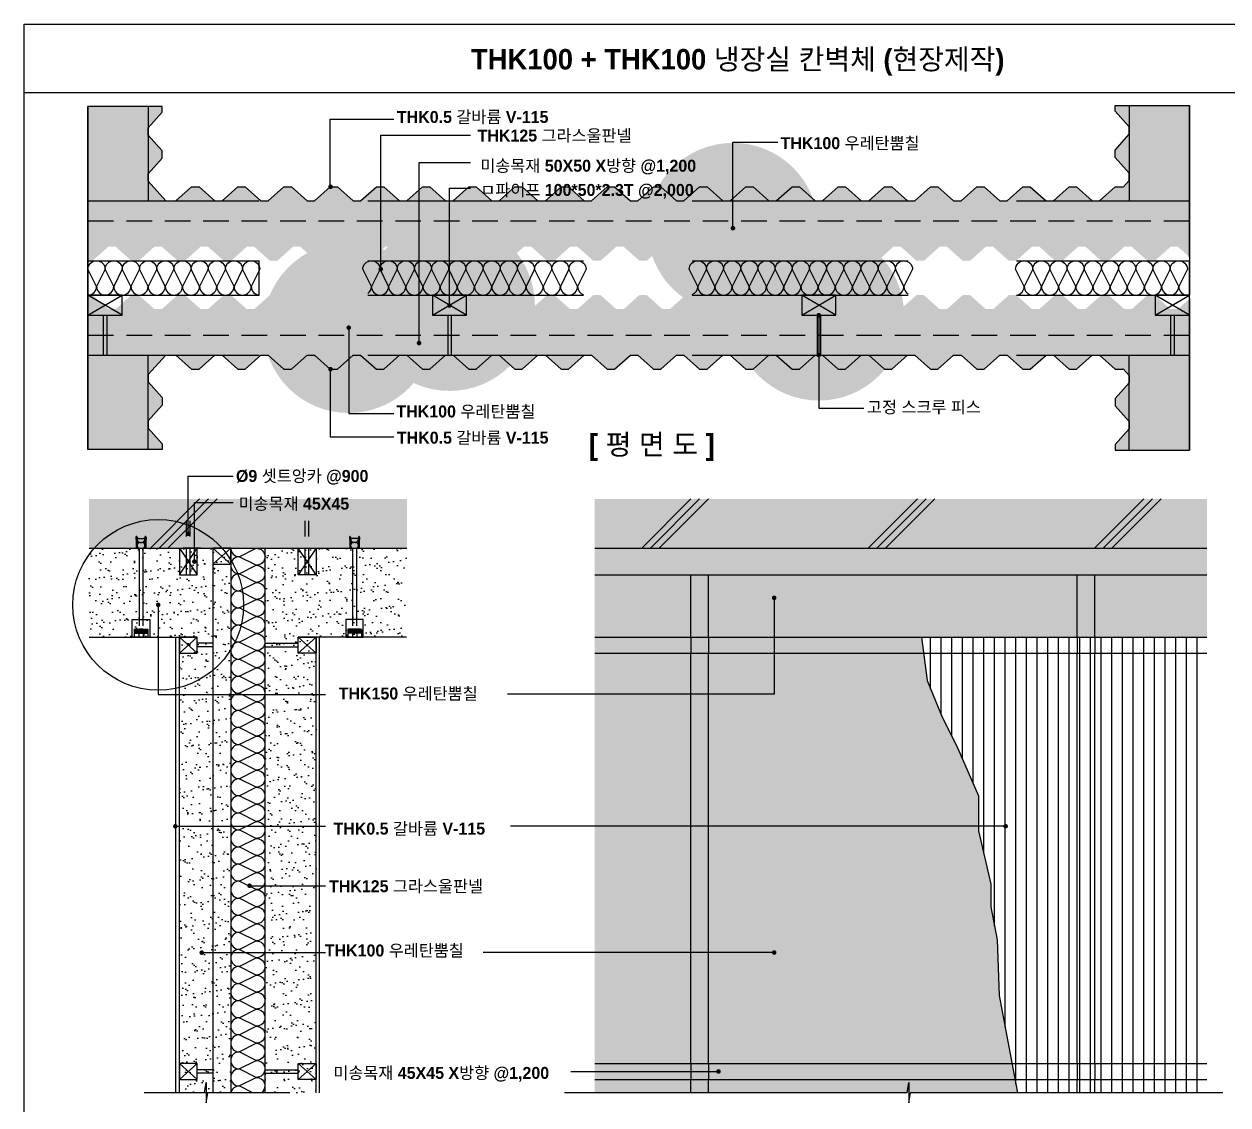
# Model space of a CAD drawing. Extents: x 0 to 33270, y 0 to 5940.
# Drawn here: x 17000 to 20525, y 2384 to 5550 of the extents above; entities that cross this region are included whole.
import ezdxf

# ---------------------------------------------------------------- set-up
doc = ezdxf.new("R2010")
doc.units = 0
doc.header["$LTSCALE"] = 300
doc.header["$MEASUREMENT"] = 0
doc.linetypes.add('HIDDEN', pattern=[0.375, 0.25, -0.125])
doc.linetypes.add('JIS_02_0.7', pattern=[1.35, 0.75, -0.6])
doc.layers.get('0').update_dxf_attribs({"linetype": 'CONTINUOUS'})
doc.layers.get('Defpoints').update_dxf_attribs({"color": 143, "linetype": 'CONTINUOUS'})
for name, color, linetype in [('A-ANNO-GRA1', 7, 'CONTINUOUS'), ('A-ANNO-LEAD', 4, 'CONTINUOUS'), ('A-ANNO-TEXT1', 7, 'CONTINUOUS'), ('A-LEAD', 6, 'CONTINUOUS'), ('A-SYM1', 7, 'CONTINUOUS'), ('A-TITLE', 3, 'CONTINUOUS'), ('col-so', 253, 'CONTINUOUS'), ('conc', 2, 'CONTINUOUS'), ('HATCH', 5, 'CONTINUOUS'), ('HIDDEN', 6, 'HIDDEN'), ('W', 4, 'CONTINUOUS'), ('WALL1', 2, 'CONTINUOUS'), ('WALL3', 3, 'CONTINUOUS'), ('WALL4', 5, 'CONTINUOUS'), ('갈바륨', 6, 'CONTINUOUS'), ('단열', 251, 'CONTINUOUS'), ('볼트', 253, 'JIS_02_0.7'), ('점선', 5, 'JIS_02_0.7')]:
    doc.layers.add(name, color=color, linetype=linetype)
doc.styles.add('2020음성 1차', font='나눔고딕Bold.ttf')
doc.styles.get("Standard").update_dxf_attribs({"font": '나눔고딕.ttf'})
doc.dimstyles.get("Standard").update_dxf_attribs({"dimtxt": 0.18, "dimasz": 0.18, "dimexe": 0.18, "dimexo": 0.0625, "dimgap": 0.09, "dimtad": 0, "dimtih": 1, "dimtoh": 1, "dimdec": 4, "dimzin": 0, "dimdsep": 46, "dimtxsty": 'Standard', "dimcen": 0.09, "dimadec": 0, "dimazin": 0, "dimtfac": 1, "dimtdec": 4, "dimtofl": 0, "dimtmove": 0, "dimatfit": 3, "dimfxl": 1, "dimtolj": 1, "dimtzin": 0, "dimarcsym": 0})
pattern_1 = [(37.5, (-4756810.613, 744689.354), (-1.60605334, 49.12552443), [0, -38.7533091, 0, -43.34251677, 0, -41.4303469]), (7.5, (-4756810.613, 744689.354), (45.1215156, 71.9523019), [0, -20.90639044, 0, -34.9289694, 0, -13.385189]), (327.5, (-4756841.973, 744689.354), (79.39690934, 0.14428095), [0, -12.74779905, 0, -45.8920766, 0, -59.91465554]), (317.5, (-4756841.97, 744689.354), (76.6429958, 22.3768635), [0, -6.37389953, 0, -30.08480576, 0, -34.41905744])]
pattern_2 = [(37.5, (18344.793, 380), (-1.60605, 49.12552), [0, -38.7533, 0, -43.3425, 0, -41.43035]), (7.5, (18344.793, 380), (45.1215, 71.9523), [0, -20.9064, 0, -34.92897, 0, -13.3852]), (327.5, (18313.434, 380), (79.3969, 0.1443), [0, -12.7478, 0, -45.89208, 0, -59.91466]), (317.5, (18313.434, 380), (76.643, 22.3769), [0, -6.3739, 0, -30.0848, 0, -34.41906])]

msp = doc.modelspace()

# ---------------------------------------------------------------- hatches: boundary and pattern name
at = {"layer": 'col-so', "transparency": 33554687}
h = msp.add_hatch(color=256, dxfattribs=at)
h.dxf.hatch_style = 1
h.paths.add_polyline_path([(17190.3, 4014.9), (18121.1, 4014.9), (18121.1, 4159.2), (17190.3, 4159.2)])
h = msp.add_hatch(color=256, dxfattribs=at)
h.dxf.hatch_style = 1
h.paths.add_polyline_path([(18670.9, 4014.9), (20463.7, 4014.9), (20463.7, 4159.2), (18670.9, 4159.2)])
at = {"layer": 'HATCH'}
h = msp.add_hatch(dxfattribs=at)
h.set_pattern_fill('AR-SAND', color=256, scale=25.495598, style=0)
h.set_pattern_definition(pattern_1)
h.paths.add_polyline_path([(17363.5, 5111.1), (17363.5, 5089.5), (17414.6, 5032.5), (17444.5, 5032.5), (17490.5, 5073.6), (17512.2, 5073.6), (17558.1, 5032.5), (17579.8, 5032.5), (17625.8, 5073.6), (17647.4, 5073.6), (17693.4, 5032.5), (17715, 5032.5), (17761, 5073.6), (17782.6, 5073.6), (17828.6, 5032.5), (17850.3, 5032.5), (17896.2, 5073.6), (17917.9, 5073.6), (17963.9, 5032.5), (17985.5, 5032.5), (18031.5, 5073.6), (18053.1, 5073.6), (18099.1, 5032.5), (18120.7, 5032.5), (18166.7, 5073.6), (18188.3, 5073.6), (18234.3, 5032.5), (18240.7, 5032.5), (18240.7, 4874.7), (18214.8, 4897.9), (18193.2, 4897.9), (18147.2, 4856.7), (18125.5, 4856.7), (18079.6, 4897.9), (18057.9, 4897.9), (18011.9, 4856.7), (17990.3, 4856.7), (17944.3, 4897.9), (17922.7, 4897.9), (17876.7, 4856.7), (17855.1, 4856.7), (17809.1, 4897.9), (17787.5, 4897.9), (17741.5, 4856.7), (17719.8, 4856.7), (17673.9, 4897.9), (17652.2, 4897.9), (17606.2, 4856.7), (17584.6, 4856.7), (17538.6, 4897.9), (17517, 4897.9), (17471, 4856.7), (17449.4, 4856.7), (17403.4, 4897.9), (17381.7, 4897.9), (17335.8, 4856.7), (17314.1, 4856.7), (17268.1, 4897.9), (17246.5, 4897.9), (17200.5, 4856.7), (17187.1, 4856.7), (17187.1, 5309), (17404.7, 5309), (17404.7, 5292.3), (17363.5, 5246.4), (17363.5, 5224.7), (17404.7, 5178.7), (17404.7, 5157.1)])
h.paths.add_polyline_path([(18240.7, 5032.5), (18250.9, 5032.5), (18250.9, 4865.6), (18240.7, 4874.7)])
h.paths.add_polyline_path([(18328.4, 4897.9), (18282.4, 4856.7), (18260.8, 4856.7), (18250.9, 4865.6), (18250.9, 5032.5), (18256, 5032.5), (18301.9, 5073.6), (18323.6, 5073.6), (18369.6, 5032.5), (18391.2, 5032.5), (18437.2, 5073.6), (18458.8, 5073.6), (18504.8, 5032.5), (18526.4, 5032.5), (18572.4, 5073.6), (18594.1, 5073.6), (18640, 5032.5), (18661.7, 5032.5), (18707.7, 5073.6), (18729.3, 5073.6), (18775.3, 5032.5), (18796.9, 5032.5), (18842.9, 5073.6), (18864.5, 5073.6), (18910.5, 5032.5), (18932.1, 5032.5), (18978.1, 5073.6), (18999.8, 5073.6), (19045.7, 5032.5), (19067.4, 5032.5), (19113.4, 5073.6), (19135, 5073.6), (19181, 5032.5), (19202.6, 5032.5), (19248.6, 5073.6), (19270.2, 5073.6), (19316.2, 5032.5), (19337.9, 5032.5), (19383.8, 5073.6), (19405.5, 5073.6), (19451.5, 5032.5), (19473.1, 5032.5), (19519.1, 5073.6), (19540.7, 5073.6), (19586.7, 5032.5), (19608.3, 5032.5), (19654.3, 5073.6), (19675.9, 5073.6), (19721.9, 5032.5), (19743.6, 5032.5), (19789.5, 5073.6), (19811.2, 5073.6), (19857.2, 5032.5), (19878.8, 5032.5), (19924.8, 5073.6), (19946.4, 5073.6), (19992.4, 5032.5), (20014, 5032.5), (20060, 5073.6), (20081.7, 5073.6), (20127.6, 5032.5), (20149.3, 5032.5), (20195.3, 5073.6), (20216.9, 5073.6), (20218.3, 5072.4), (20235.7, 5091.9), (20235.7, 5113.5), (20194.5, 5159.5), (20194.5, 5181.1), (20235.7, 5227.1), (20235.7, 5248.7), (20194.5, 5294.7), (20194.5, 5311.4), (20412.1, 5311.4), (20412.1, 4867.9), (20378.6, 4897.9), (20357, 4897.9), (20357, 4897.9), (20311, 4856.7), (20289.3, 4856.7), (20243.3, 4897.9), (20221.7, 4897.9), (20175.7, 4856.7), (20154.1, 4856.7), (20108.1, 4897.9), (20086.5, 4897.9), (20040.5, 4856.7), (20018.9, 4856.7), (19972.9, 4897.9), (19951.2, 4897.9), (19905.3, 4856.7), (19883.6, 4856.7), (19837.6, 4897.9), (19816, 4897.9), (19770, 4856.7), (19748.4, 4856.7), (19702.4, 4897.9), (19680.8, 4897.9), (19634.8, 4856.7), (19613.1, 4856.7), (19567.2, 4897.9), (19545.5, 4897.9), (19499.5, 4856.7), (19477.9, 4856.7), (19431.9, 4897.9), (19410.3, 4897.9), (19364.3, 4856.7), (19342.7, 4856.7), (19296.7, 4897.9), (19275.1, 4897.9), (19229.1, 4856.7), (19207.4, 4856.7), (19161.5, 4897.9), (19139.8, 4897.9), (19093.8, 4856.7), (19072.2, 4856.7), (19026.2, 4897.9), (19004.6, 4897.9), (18958.6, 4856.7), (18937, 4856.7), (18891, 4897.9), (18869.3, 4897.9), (18823.4, 4856.7), (18801.7, 4856.7), (18755.7, 4897.9), (18734.1, 4897.9), (18688.1, 4856.7), (18666.5, 4856.7), (18620.5, 4897.9), (18598.9, 4897.9), (18552.9, 4856.7), (18531.3, 4856.7), (18485.3, 4897.9), (18463.6, 4897.9), (18417.7, 4856.7), (18396, 4856.7), (18350, 4897.9)])
h = msp.add_hatch(dxfattribs=at)
h.set_pattern_fill('AR-SAND', color=256, scale=25.495598, style=0)
h.set_pattern_definition(pattern_1)
h.paths.add_polyline_path([(17363.5, 4501.8), (17363.5, 4523.5), (17414.6, 4580.5), (17444.5, 4580.5), (17490.5, 4539.3), (17512.2, 4539.3), (17558.1, 4580.5), (17579.8, 4580.5), (17625.8, 4539.3), (17647.4, 4539.3), (17693.4, 4580.5), (17715, 4580.5), (17761, 4539.3), (17782.6, 4539.3), (17828.6, 4580.5), (17850.3, 4580.5), (17896.2, 4539.3), (17917.9, 4539.3), (17963.9, 4580.5), (17985.5, 4580.5), (18031.5, 4539.3), (18053.1, 4539.3), (18099.1, 4580.5), (18120.7, 4580.5), (18166.7, 4539.3), (18188.3, 4539.3), (18234.3, 4580.5), (18240.7, 4580.5), (18240.7, 4738.2), (18214.8, 4715.1), (18193.2, 4715.1), (18147.2, 4756.2), (18125.5, 4756.2), (18079.6, 4715.1), (18057.9, 4715.1), (18011.9, 4756.2), (17990.3, 4756.2), (17944.3, 4715.1), (17922.7, 4715.1), (17876.7, 4756.2), (17855.1, 4756.2), (17809.1, 4715.1), (17787.5, 4715.1), (17741.5, 4756.2), (17719.8, 4756.2), (17673.9, 4715.1), (17652.2, 4715.1), (17606.2, 4756.2), (17584.6, 4756.2), (17538.6, 4715.1), (17517, 4715.1), (17471, 4756.2), (17449.4, 4756.2), (17403.4, 4715.1), (17381.7, 4715.1), (17335.8, 4756.2), (17314.1, 4756.2), (17268.1, 4715.1), (17246.5, 4715.1), (17200.5, 4756.2), (17187.1, 4756.2), (17187.1, 4304), (17404.7, 4304), (17404.7, 4320.6), (17363.5, 4366.6), (17363.5, 4388.2), (17404.7, 4434.2), (17404.7, 4455.9)])
h.paths.add_polyline_path([(18240.7, 4580.5), (18250.9, 4580.5), (18250.9, 4747.4), (18240.7, 4738.2)])
h.paths.add_polyline_path([(18328.4, 4715.1), (18282.4, 4756.2), (18260.8, 4756.2), (18250.9, 4747.4), (18250.9, 4580.5), (18256, 4580.5), (18301.9, 4539.3), (18323.6, 4539.3), (18369.6, 4580.5), (18391.2, 4580.5), (18437.2, 4539.3), (18458.8, 4539.3), (18504.8, 4580.5), (18526.4, 4580.5), (18572.4, 4539.3), (18594.1, 4539.3), (18640, 4580.5), (18661.7, 4580.5), (18707.7, 4539.3), (18729.3, 4539.3), (18775.3, 4580.5), (18796.9, 4580.5), (18842.9, 4539.3), (18864.5, 4539.3), (18910.5, 4580.5), (18932.1, 4580.5), (18978.1, 4539.3), (18999.8, 4539.3), (19045.7, 4580.5), (19067.4, 4580.5), (19113.4, 4539.3), (19135, 4539.3), (19181, 4580.5), (19202.6, 4580.5), (19248.6, 4539.3), (19270.2, 4539.3), (19316.2, 4580.5), (19337.9, 4580.5), (19383.8, 4539.3), (19405.5, 4539.3), (19451.5, 4580.5), (19473.1, 4580.5), (19519.1, 4539.3), (19540.7, 4539.3), (19586.7, 4580.5), (19608.3, 4580.5), (19654.3, 4539.3), (19675.9, 4539.3), (19721.9, 4580.5), (19743.6, 4580.5), (19789.5, 4539.3), (19811.2, 4539.3), (19857.2, 4580.5), (19878.8, 4580.5), (19924.8, 4539.3), (19946.4, 4539.3), (19992.4, 4580.5), (20014, 4580.5), (20060, 4539.3), (20081.7, 4539.3), (20127.6, 4580.5), (20149.3, 4580.5), (20195.3, 4539.3), (20216.9, 4539.3), (20218.3, 4540.6), (20235.7, 4521.1), (20235.7, 4499.5), (20194.5, 4453.5), (20194.5, 4431.9), (20235.7, 4385.9), (20235.7, 4364.2), (20194.5, 4318.3), (20194.5, 4301.6), (20412.1, 4301.6), (20412.1, 4745.1), (20378.6, 4715.1), (20357, 4715.1), (20357, 4715.1), (20311, 4756.2), (20289.3, 4756.2), (20243.3, 4715.1), (20221.7, 4715.1), (20175.7, 4756.2), (20154.1, 4756.2), (20108.1, 4715.1), (20086.5, 4715.1), (20040.5, 4756.2), (20018.9, 4756.2), (19972.9, 4715.1), (19951.2, 4715.1), (19905.3, 4756.2), (19883.6, 4756.2), (19837.6, 4715.1), (19816, 4715.1), (19770, 4756.2), (19748.4, 4756.2), (19702.4, 4715.1), (19680.8, 4715.1), (19634.8, 4756.2), (19613.1, 4756.2), (19567.2, 4715.1), (19545.5, 4715.1), (19499.5, 4756.2), (19477.9, 4756.2), (19431.9, 4715.1), (19410.3, 4715.1), (19364.3, 4756.2), (19342.7, 4756.2), (19296.7, 4715.1), (19275.1, 4715.1), (19229.1, 4756.2), (19207.4, 4756.2), (19161.5, 4715.1), (19139.8, 4715.1), (19093.8, 4756.2), (19072.2, 4756.2), (19026.2, 4715.1), (19004.6, 4715.1), (18958.6, 4756.2), (18937, 4756.2), (18891, 4715.1), (18869.3, 4715.1), (18823.4, 4756.2), (18801.7, 4756.2), (18755.7, 4715.1), (18734.1, 4715.1), (18688.1, 4756.2), (18666.5, 4756.2), (18620.5, 4715.1), (18598.9, 4715.1), (18552.9, 4756.2), (18531.3, 4756.2), (18485.3, 4715.1), (18463.6, 4715.1), (18417.7, 4756.2), (18396, 4756.2), (18350, 4715.1)])
h = msp.add_hatch(dxfattribs=at)
h.set_pattern_fill('AR-SAND', color=256, scale=25.495598, style=0)
h.set_pattern_definition(pattern_2)
h.paths.add_polyline_path([(17605, 2420.2), (17605, 4014.9), (17190.3, 4014.9), (17190.3, 3754.7), (17455, 3754.7), (17455, 2420.2)])
h = msp.add_hatch(dxfattribs=at)
h.set_pattern_fill('AR-SAND', color=256, scale=25.495598, style=0)
h.set_pattern_definition(pattern_2)
h.paths.add_polyline_path([(17705, 2420.2), (17705, 4014.9), (18119.6, 4014.9), (18119.6, 3754.7), (17855, 3754.7), (17855, 2420.2)])
h = msp.add_hatch(dxfattribs=at)
h.set_pattern_fill('AR-SAND', color=256, scale=25.495598, style=0)
h.set_pattern_definition(pattern_2)
h.paths.add_polyline_path([(17705, 2420.2), (17705, 4014.9), (18119.6, 4014.9), (18119.6, 3754.7), (17855, 3754.7), (17855, 2420.2)])
h = msp.add_hatch(dxfattribs=at)
h.set_pattern_fill('AR-SAND', color=256, scale=25.495598, style=0)
h.set_pattern_definition([(37.5, (16840, 380), (-1.60605, 49.12552), [0, -38.7533, 0, -43.34252, 0, -41.43035]), (7.5, (16840, 380), (45.1215, 71.9523), [0, -20.9064, 0, -34.92897, 0, -13.3852]), (327.5, (16808.64, 380), (79.3969, 0.14428), [0, -12.7478, 0, -45.89208, 0, -59.91466]), (317.5, (16808.64, 380), (76.643, 22.3769), [0, -6.3739, 0, -30.0848, 0, -34.41906])])
h.paths.add_polyline_path([(19734.6, 3428.7), (19685.5, 3526.9), (19685.5, 3527.3), (19644.2, 3627.6), (19627.6, 3754.7), (20463.7, 3754.7), (20463.7, 4014.9), (18670.9, 4014.9), (18670.9, 2420.2), (19909, 2420.2), (19855.3, 2705.1), (19849.3, 2867.9), (19831.2, 2964.4), (19831.2, 3030.7), (19795, 3187.5), (19795, 3290)])

# ---------------------------------------------------------------- linework, layer by layer
for p, q in [((17316.7, 3754.7), (17316.7, 3806.2)), ((17316.7, 3806.2), (17368.1, 3806.2)), ((17368.1, 3806.2), (17368.1, 3754.7)), ((17993.3, 3806.2), (17941.9, 3806.2)), ((17941.9, 3806.2), (17941.9, 3754.7)), ((17993.3, 3754.7), (17993.3, 3806.2)), ((17368.1, 3754.7), (17316.7, 3754.7)), ((17941.9, 3754.7), (17993.3, 3754.7))]:
    msp.add_line(p, q)
at = {"layer": 'A-ANNO-GRA1'}
msp.add_line((17000, 5350), (24095, 5350), dxfattribs=at)
msp.add_lwpolyline([(24095, 550), (17000, 550), (17000, 5550), (24095, 5550)], close=True, dxfattribs=at)
at = {"layer": 'A-ANNO-LEAD', "linetype": 'Continuous'}
for p, q in [((17480.7, 4056.9), (17480.7, 4225.7)), ((17480.7, 4225.7), (17612.4, 4225.7)), ((17498.6, 3975.7), (17498.6, 4148.8)), ((17498.6, 4148.8), (17612.4, 4148.8)), ((17442.9, 3200.5), (17883, 3200.5)), ((19874.3, 3200.7), (18424.4, 3200.7)), ((17656.1, 3026.4), (17883, 3026.4)), ((17516.2, 2830.5), (17883, 2830.5)), ((19196.4, 2830.7), (18344.4, 2830.7)), ((18600.5, 2482.5), (19033.4, 2482.5))]:
    msp.add_line(p, q, dxfattribs=at)
for points in [[(17896.2, 5073.6), (17896.2, 5271.6), (18082.3, 5271.6)], [(18044.3, 4832), (18044.3, 5224.9), (18307.6, 5224.9)], [(18156.6, 4615.7), (18156.6, 5144.8), (18307.6, 5144.8)], [(17896.2, 4539.3), (17896.2, 4341.4), (18082.3, 4341.4)]]:
    msp.add_lwpolyline(points, dxfattribs=at)
at = {"layer": 'A-ANNO-LEAD', "linetype": 'Continuous', "const_width": 6.67}
for points in [[(17894.1, 5073, -1), (17900.6, 5074.3, -1)], [(19072.4, 4951.4, -1), (19078.9, 4952.8, -1)], [(18041.1, 4832.7, 1), (18047.6, 4831.3, 1)], [(18242.5, 4726.3, 1), (18249, 4724.9, 1)], [(19323.8, 4698, 1), (19330.3, 4696.6, 1)], [(17947.4, 4661.6, 1), (17953.9, 4660.2, 1)], [(18153.3, 4616.4, 1), (18159.8, 4615, 1)], [(19323.8, 4581.2, 1), (19330.3, 4579.8, 1)], [(17894.1, 4540, 1), (17900.6, 4538.6, 1)], [(17477.4, 4057.6, 1), (17484, 4056.2, 1)], [(17495.4, 3976.4, 1), (17501.9, 3975.1, 1)], [(17389.3, 3849.7, 1), (17395.9, 3848.3, 1)], [(19193.1, 3870.1, 1), (19199.7, 3868.8, 1)], [(17439.6, 3201.2, 1), (17446.1, 3199.9, 1)], [(19871, 3201.4, 1), (19877.5, 3200.1, 1)], [(17656.9, 3027.1, 1), (17663.4, 3025.8, 1)], [(17517, 2831.2, 1), (17523.5, 2829.8, 1)]]:
    msp.add_lwpolyline(points, format="xyb", close=True, dxfattribs=at)
at = {"layer": 'A-LEAD', "linetype": 'Continuous', "const_width": 6.67}
for points in [[(19193.1, 2831.4, 1), (19199.7, 2830, 1)], [(19030.1, 2483.2, 1), (19036.7, 2481.8, 1)]]:
    msp.add_lwpolyline(points, format="xyb", close=True, dxfattribs=at)
at = {"layer": 'A-SYM1', "linetype": 'Continuous'}
for p, q in [((17455, 3936.9), (17507.3, 4014.9)), ((17455, 4014.9), (17507.3, 3936.9)), ((17455, 4014.9), (17455, 3936.9)), ((17517.4, 4014.9), (17465.4, 4014.9)), ((17507.3, 3936.9), (17507.3, 4014.9)), ((17792.5, 4014.9), (17844.6, 4014.9)), ((17855, 3936.9), (17802.7, 4014.9)), ((17855, 4014.9), (17802.7, 3936.9)), ((17802.7, 3936.9), (17802.7, 4014.9)), ((17855, 4014.9), (17855, 3936.9)), ((17455, 3936.9), (17507.3, 3936.9)), ((17855, 3936.9), (17802.7, 3936.9))]:
    msp.add_line(p, q, dxfattribs=at)
at = {"layer": 'col-so', "transparency": 33554687}
msp.add_line((17688.4, 4756.1), (17688.4, 4856.8), dxfattribs=at)
at = {"layer": 'conc'}
for p, q in [((17190.3, 4014.9), (18121.1, 4014.9)), ((18670.9, 4014.9), (20463.7, 4014.9))]:
    msp.add_line(p, q, dxfattribs=at)
at = {"layer": 'Defpoints'}
for p, q in [((17404.7, 5309), (17187.1, 5309)), ((17187.1, 4856.7), (17187.1, 5309)), ((20194.5, 5311.4), (20412.1, 5311.4)), ((20412.1, 4867.9), (20412.1, 5311.4)), ((17187.1, 4756.2), (17187.1, 4304)), ((20412.1, 4745.1), (20412.1, 4301.6)), ((17404.7, 4304), (17187.1, 4304)), ((20194.5, 4301.6), (20412.1, 4301.6))]:
    msp.add_line(p, q, dxfattribs=at)
at = {"layer": 'HATCH'}
for p, q in [((17287.1, 4697.3), (17187.1, 4756.1)), ((17187.1, 4697.3), (17287.1, 4756.1)), ((18295.8, 4697.3), (18195.8, 4756.1)), ((18195.8, 4697.3), (18295.8, 4756.1)), ((19377, 4697.3), (19277, 4756.1)), ((19277, 4697.3), (19377, 4756.1)), ((20412.1, 4697.3), (20312.1, 4756.1)), ((20312.1, 4697.3), (20412.1, 4756.1)), ((17232, 4697.3), (17232, 4580.5)), ((17242.2, 4697.3), (17242.2, 4580.5)), ((18240.7, 4697.3), (18240.7, 4580.5)), ((18250.9, 4697.3), (18250.9, 4580.5)), ((19321.9, 4697.3), (19321.9, 4580.5)), ((19321.9, 4697.3), (19321.9, 4580.5)), ((19332.1, 4697.3), (19332.1, 4580.5)), ((19332.1, 4697.3), (19332.1, 4580.5)), ((20357, 4697.3), (20357, 4580.5)), ((20367.2, 4697.3), (20367.2, 4580.5)), ((17369.8, 4014.9), (17514.1, 4159.2)), ((17395.3, 4014.9), (17539.6, 4159.2)), ((17420.8, 4014.9), (17565.1, 4159.2)), ((18808.5, 4014.9), (18952.7, 4159.2)), ((18834, 4014.9), (18978.2, 4159.2)), ((18859.5, 4014.9), (19003.7, 4159.2)), ((19471.3, 4014.9), (19615.6, 4159.2)), ((19496.8, 4014.9), (19641.1, 4159.2)), ((19522.3, 4014.9), (19666.6, 4159.2)), ((20134.2, 4014.9), (20278.5, 4159.2)), ((20159.7, 4014.9), (20304, 4159.2)), ((20185.2, 4014.9), (20329.5, 4159.2)), ((17552.9, 4014.9), (17552.9, 2420.2)), ((17552.9, 3968.1), (17605, 4014.9)), ((17552.9, 4014.9), (17605, 3968.1)), ((17455, 3707.9), (17507, 3754.7)), ((17855, 3707.9), (17802.9, 3754.7)), ((17552.9, 3736.4), (17507, 3736.4)), ((17552.9, 3726.2), (17507, 3726.2)), ((17705, 3736.4), (17802.9, 3736.4)), ((17705, 3726.2), (17802.9, 3726.2)), ((17455, 2458.9), (17507, 2505.7)), ((17455, 2505.7), (17507, 2458.9)), ((17855, 2458.9), (17802.9, 2505.7)), ((17855, 2505.7), (17802.9, 2458.9)), ((17552.9, 2487.4), (17506.8, 2487.4)), ((17552.9, 2477.2), (17506.8, 2477.2)), ((17705, 2487.4), (17803.2, 2487.4)), ((17705, 2477.2), (17803.2, 2477.2))]:
    msp.add_line(p, q, dxfattribs=at)
for points in [[(17507, 3707.9), (17455, 3754.7)], [(17802.9, 3707.9), (17855, 3754.7)]]:
    msp.add_lwpolyline(points, dxfattribs=at)
at = {"layer": 'HIDDEN', "linetype": 'HIDDEN'}
for p, q in [((17476, 3936.9), (17476, 4095.5)), ((17486.5, 3936.9), (17486.5, 4095.5)), ((17823.5, 3936.9), (17823.5, 4095.5)), ((17833.9, 3936.9), (17833.9, 4095.5))]:
    msp.add_line(p, q, dxfattribs=at)
at = {"layer": 'HIDDEN'}
for p, q in [((18952, 3754.7), (18952, 3707.9)), ((19004, 3754.7), (19004, 3707.9)), ((18952, 2505.7), (18952, 2458.9)), ((19004, 2505.7), (19004, 2458.9)), ((20083.7, 2505.7), (20083.7, 2458.9)), ((20135.7, 2505.7), (20135.7, 2458.9))]:
    msp.add_line(p, q, dxfattribs=at)
at = {"layer": 'HIDDEN', "color": 5}
for p, q in [((20083.7, 3754.7), (20083.7, 3707.9)), ((20135.7, 3754.7), (20135.7, 3707.9))]:
    msp.add_line(p, q, dxfattribs=at)
at = {"layer": 'W', "linetype": 'Continuous'}
for p, q in [((17187.1, 5309), (17187.1, 4756)), ((20412.1, 5311.4), (20412.1, 4756.1)), ((17187.1, 4304), (17187.1, 4856.9)), ((20412.1, 4301.6), (20412.1, 4856.8))]:
    msp.add_line(p, q, dxfattribs=at)
at = {"layer": 'WALL1'}
for points in [[(17287.1, 4697.3), (17287.1, 4756.1), (17187.1, 4756.1), (17187.1, 4697.3)], [(18295.8, 4697.3), (18295.8, 4756.1), (18195.8, 4756.1), (18195.8, 4697.3)], [(19377, 4697.3), (19377, 4756.1), (19277, 4756.1), (19277, 4697.3)], [(20412.1, 4697.3), (20412.1, 4756.1), (20312.1, 4756.1), (20312.1, 4697.3)], [(17552.9, 3968.1), (17605, 3968.1), (17605, 4014.9), (17552.9, 4014.9)]]:
    msp.add_lwpolyline(points, close=True, dxfattribs=at)
at = {"layer": 'WALL1', "linetype": 'Continuous'}
for points in [[(17455, 3707.9), (17507, 3707.9), (17507, 3754.7), (17455, 3754.7)], [(17855, 3707.9), (17802.9, 3707.9), (17802.9, 3754.7), (17855, 3754.7)], [(17455, 2458.9), (17507, 2458.9), (17507, 2505.7), (17455, 2505.7)], [(17855, 2458.9), (17802.9, 2458.9), (17802.9, 2505.7), (17855, 2505.7)]]:
    msp.add_lwpolyline(points, close=True, dxfattribs=at)
at = {"layer": 'WALL3', "linetype": 'Continuous'}
for p, q in [((17363.5, 5309), (17363.5, 5032.5)), ((20235.7, 5311.4), (20235.7, 5032.5)), ((17187.1, 5032.3), (17688.4, 5032.3)), ((18006.4, 5032.3), (18638.4, 5032.3)), ((18956.4, 5032.3), (19588.4, 5032.3)), ((19906.4, 5032.3), (20412.1, 5032.3)), ((17187.1, 4856.8), (17688.4, 4856.8)), ((18006.4, 4856.8), (18638.4, 4856.8)), ((18956.4, 4856.8), (19588.4, 4856.8)), ((19906.4, 4856.8), (20412.1, 4856.8)), ((17187.1, 4580.6), (17688.4, 4580.6)), ((17363.5, 4304), (17363.5, 4580.5)), ((18006.4, 4580.6), (18638.4, 4580.6)), ((18956.4, 4580.6), (19588.4, 4580.6)), ((19906.4, 4580.6), (20412.1, 4580.6)), ((20235.7, 4301.6), (20235.7, 4580.5)), ((17605, 4014.9), (17605, 2420.2)), ((17705, 4014.9), (17705, 2420.2)), ((17190.3, 3754.7), (17507, 3754.7)), ((17455, 2420.2), (17455, 3754.7)), ((18119.6, 3754.7), (17802.9, 3754.7)), ((17855, 2420.2), (17855, 3754.7))]:
    msp.add_line(p, q, dxfattribs=at)
at = {"layer": 'WALL3', "linetype": 'HIDDEN'}
for p, q in [((17187.1, 4973.7), (20412.1, 4973.7)), ((17187.1, 4639.3), (20412.1, 4639.3))]:
    msp.add_line(p, q, dxfattribs=at)
at = {"layer": 'WALL3'}
for p, q in [((18670.9, 3936.9), (20463.7, 3936.9)), ((18952, 3754.7), (18952, 3936.9)), ((19004, 3754.7), (19004, 3936.9)), ((20083.7, 3754.7), (20083.7, 3936.9)), ((20135.7, 3754.7), (20135.7, 3936.9)), ((18670.9, 3754.7), (20463.7, 3754.7)), ((18670.9, 3707.9), (20463.7, 3707.9)), ((18952, 2505.7), (18952, 3707.9)), ((19004, 2505.7), (19004, 3707.9)), ((20083.7, 2505.7), (20083.7, 3707.9)), ((20135.7, 2505.7), (20135.7, 3707.9)), ((18670.9, 2505.7), (20463.7, 2505.7)), ((18670.9, 2458.9), (20463.7, 2458.9)), ((18952, 2420.2), (18952, 2458.9)), ((19004, 2420.2), (19004, 2458.9)), ((20083.7, 2420.2), (20083.7, 2458.9)), ((20135.7, 2420.2), (20135.7, 2458.9))]:
    msp.add_line(p, q, dxfattribs=at)
at = {"layer": 'WALL4'}
msp.add_lwpolyline([(19627.6, 3754.7), (19644.2, 3627.6), (19686.4, 3525.1), (19734.6, 3428.7), (19795, 3290), (19795, 3187.5), (19831.2, 3030.7), (19831.2, 2964.4), (19849.3, 2867.9), (19855.3, 2705.1), (19909, 2420.2)], dxfattribs=at)
at = {"layer": '갈바륨'}
for p, q in [((17363.5, 5246.4), (17404.7, 5292.3)), ((17404.7, 5292.3), (17404.7, 5309)), ((17363.5, 5224.7), (17363.5, 5246.4)), ((17404.7, 5178.7), (17363.5, 5224.7)), ((17363.5, 5111.1), (17404.7, 5157.1)), ((17404.7, 5157.1), (17404.7, 5178.7)), ((17363.5, 5089.5), (17363.5, 5111.1)), ((17363.5, 4523.5), (17363.5, 4501.8)), ((17363.5, 4501.8), (17404.7, 4455.9)), ((17404.7, 4455.9), (17404.7, 4434.2)), ((17404.7, 4434.2), (17363.5, 4388.2)), ((17363.5, 4388.2), (17363.5, 4366.6)), ((17363.5, 4366.6), (17404.7, 4320.6)), ((17404.7, 4320.6), (17404.7, 4304)), ((17444.6, 2420.2), (17444.6, 3754.7)), ((17865.4, 2420.2), (17865.4, 3754.7)), ((19654.3, 3603.1), (19654.3, 3754.7)), ((19685.5, 3527.3), (19685.5, 3754.7)), ((19716.7, 3464.5), (19716.7, 3754.7)), ((19748, 3398.1), (19748, 3754.7)), ((19779.2, 3326.3), (19779.2, 3754.7)), ((19810.4, 3120.7), (19810.4, 3754.7)), ((19841.6, 2908.7), (19841.6, 3754.7)), ((19872.9, 2612), (19872.9, 3754.7)), ((19904.1, 2446.3), (19904.1, 3754.7)), ((19935.3, 2420.2), (19935.3, 3754.7)), ((19966.5, 2420.2), (19966.5, 3754.7)), ((19997.8, 2420.2), (19997.8, 3754.7)), ((20029, 2420.2), (20029, 3754.7)), ((20060.2, 2420.2), (20060.2, 3754.7)), ((20091.4, 2420.2), (20091.4, 3754.7)), ((20122.7, 2420.2), (20122.7, 3754.7)), ((20153.9, 2420.2), (20153.9, 3754.7)), ((20185.1, 2420.2), (20185.1, 3754.7)), ((20216.3, 2420.2), (20216.3, 3754.7)), ((20247.6, 2420.2), (20247.6, 3754.7)), ((20278.8, 2420.2), (20278.8, 3754.7)), ((20310, 2420.2), (20310, 3754.7)), ((20341.2, 2420.2), (20341.2, 3754.7)), ((20372.5, 2420.2), (20372.5, 3754.7)), ((20403.7, 2420.2), (20403.7, 3754.7)), ((20434.9, 2420.2), (20434.9, 3754.7))]:
    msp.add_line(p, q, dxfattribs=at)
for points in [[(20218.3, 5072.4), (20235.7, 5091.9), (20235.7, 5113.5), (20194.5, 5159.5), (20194.5, 5181.1), (20235.7, 5227.1), (20235.7, 5248.7), (20194.5, 5294.7), (20194.5, 5311.4)], [(17363.5, 5089.5), (17414.6, 5032.5), (17444.5, 5032.5), (17490.5, 5073.6), (17512.2, 5073.6), (17558.1, 5032.5), (17579.8, 5032.5), (17625.8, 5073.6), (17647.4, 5073.6), (17693.4, 5032.5), (17715, 5032.5), (17761, 5073.6), (17782.6, 5073.6), (17828.6, 5032.5), (17850.3, 5032.5), (17896.2, 5073.6), (17917.9, 5073.6), (17963.9, 5032.5), (17985.5, 5032.5), (18031.5, 5073.6), (18053.1, 5073.6), (18099.1, 5032.5), (18120.7, 5032.5), (18166.7, 5073.6), (18188.3, 5073.6), (18234.3, 5032.5), (18256, 5032.5), (18301.9, 5073.6), (18323.6, 5073.6), (18369.6, 5032.5), (18391.2, 5032.5), (18437.2, 5073.6), (18458.8, 5073.6), (18504.8, 5032.5), (18526.4, 5032.5), (18572.4, 5073.6), (18594.1, 5073.6), (18640, 5032.5), (18661.7, 5032.5), (18707.7, 5073.6), (18729.3, 5073.6), (18775.3, 5032.5), (18796.9, 5032.5), (18842.9, 5073.6), (18864.5, 5073.6), (18910.5, 5032.5), (18932.1, 5032.5), (18978.1, 5073.6), (18999.8, 5073.6), (19045.7, 5032.5), (19067.4, 5032.5), (19113.4, 5073.6), (19135, 5073.6), (19181, 5032.5), (19202.6, 5032.5), (19248.6, 5073.6), (19270.2, 5073.6), (19316.2, 5032.5), (19337.9, 5032.5), (19383.8, 5073.6), (19405.5, 5073.6), (19451.5, 5032.5), (19473.1, 5032.5), (19519.1, 5073.6), (19540.7, 5073.6), (19586.7, 5032.5), (19608.3, 5032.5), (19654.3, 5073.6), (19675.9, 5073.6), (19721.9, 5032.5), (19743.6, 5032.5), (19789.5, 5073.6), (19811.2, 5073.6), (19857.2, 5032.5), (19878.8, 5032.5), (19924.8, 5073.6), (19946.4, 5073.6), (19992.4, 5032.5), (20014, 5032.5), (20060, 5073.6), (20081.7, 5073.6), (20127.6, 5032.5), (20149.3, 5032.5), (20195.3, 5073.6), (20216.9, 5073.6), (20218.3, 5072.4)], [(17363.5, 4523.5), (17414.6, 4580.5), (17444.5, 4580.5), (17490.5, 4539.3), (17512.2, 4539.3), (17558.1, 4580.5), (17579.8, 4580.5), (17625.8, 4539.3), (17647.4, 4539.3), (17693.4, 4580.5), (17715, 4580.5), (17761, 4539.3), (17782.6, 4539.3), (17828.6, 4580.5), (17850.3, 4580.5), (17896.2, 4539.3), (17917.9, 4539.3), (17963.9, 4580.5), (17985.5, 4580.5), (18031.5, 4539.3), (18053.1, 4539.3), (18099.1, 4580.5), (18120.7, 4580.5), (18166.7, 4539.3), (18188.3, 4539.3), (18234.3, 4580.5), (18256, 4580.5), (18301.9, 4539.3), (18323.6, 4539.3), (18369.6, 4580.5), (18391.2, 4580.5), (18437.2, 4539.3), (18458.8, 4539.3), (18504.8, 4580.5), (18526.4, 4580.5), (18572.4, 4539.3), (18594.1, 4539.3), (18640, 4580.5), (18661.7, 4580.5), (18707.7, 4539.3), (18729.3, 4539.3), (18775.3, 4580.5), (18796.9, 4580.5), (18842.9, 4539.3), (18864.5, 4539.3), (18910.5, 4580.5), (18932.1, 4580.5), (18978.1, 4539.3), (18999.8, 4539.3), (19045.7, 4580.5), (19067.4, 4580.5), (19113.4, 4539.3), (19135, 4539.3), (19181, 4580.5), (19202.6, 4580.5), (19248.6, 4539.3), (19270.2, 4539.3), (19316.2, 4580.5), (19337.9, 4580.5), (19383.8, 4539.3), (19405.5, 4539.3), (19451.5, 4580.5), (19473.1, 4580.5), (19519.1, 4539.3), (19540.7, 4539.3), (19586.7, 4580.5), (19608.3, 4580.5), (19654.3, 4539.3), (19675.9, 4539.3), (19721.9, 4580.5), (19743.6, 4580.5), (19789.5, 4539.3), (19811.2, 4539.3), (19857.2, 4580.5), (19878.8, 4580.5), (19924.8, 4539.3), (19946.4, 4539.3), (19992.4, 4580.5), (20014, 4580.5), (20060, 4539.3), (20081.7, 4539.3), (20127.6, 4580.5), (20149.3, 4580.5), (20195.3, 4539.3), (20216.9, 4539.3), (20218.3, 4540.6)], [(20218.3, 4540.6), (20235.7, 4521.1), (20235.7, 4499.5), (20194.5, 4453.5), (20194.5, 4431.9), (20235.7, 4385.9), (20235.7, 4364.2), (20194.5, 4318.3), (20194.5, 4301.6)]]:
    msp.add_lwpolyline(points, dxfattribs=at)
at = {"layer": '단열', "color": 4}
for p, q in [((17187.1, 4756.1), (17688.4, 4756.1)), ((18006.4, 4756.1), (18638.4, 4756.1)), ((18956.4, 4756.1), (19588.4, 4756.1)), ((19906.4, 4756.1), (20412.1, 4756.1))]:
    msp.add_line(p, q, dxfattribs=at)
for points in [[(17187.1, 4756.2, 0.414214), (17212.3, 4781.4), (17187.1, 4831.7, -0.414214), (17212.3, 4856.8, -0.414214), (17237.4, 4831.7), (17212.3, 4781.4, 0.414214), (17237.4, 4756.2, 0.414214), (17262.6, 4781.4), (17237.4, 4831.7, -0.414214), (17262.6, 4856.8, -0.414214), (17287.7, 4831.7), (17262.6, 4781.4, 0.414214), (17287.7, 4756.2, 0.414214), (17312.9, 4781.4), (17287.7, 4831.7, -0.414214), (17312.9, 4856.8, -0.414214), (17338, 4831.7), (17312.9, 4781.4, 0.414214), (17338, 4756.2, 0.414214), (17363.2, 4781.4), (17338, 4831.7, -0.414214), (17363.2, 4856.8, -0.414214), (17388.3, 4831.7), (17363.2, 4781.4, 0.414214), (17388.3, 4756.2, 0.414214), (17413.5, 4781.4), (17388.3, 4831.7, -0.414214), (17413.5, 4856.8, -0.414214), (17438.6, 4831.7), (17413.5, 4781.4, 0.414214), (17438.6, 4756.2, 0.414214), (17463.8, 4781.4), (17438.6, 4831.7, -0.414214), (17463.8, 4856.8, -0.414214), (17488.9, 4831.7), (17463.8, 4781.4, 0.414214), (17488.9, 4756.2, 0.414214), (17514.1, 4781.4), (17488.9, 4831.7, -0.414214), (17514.1, 4856.8, -0.414214), (17539.2, 4831.7), (17514.1, 4781.4, 0.414214), (17539.2, 4756.2, 0.414214), (17564.4, 4781.4), (17539.2, 4831.7, -0.414214), (17564.4, 4856.8, -0.414214), (17589.5, 4831.7), (17564.4, 4781.4, 0.414214), (17589.5, 4756.2, 0.414214), (17614.7, 4781.4), (17589.5, 4831.7, -0.414214), (17614.7, 4856.8, -0.414214), (17639.8, 4831.7), (17614.7, 4781.4, 0.414214), (17639.8, 4756.2, 0.414214), (17665, 4781.4), (17639.8, 4831.7, -0.414214), (17665, 4856.8, -0.414214), (17690.1, 4831.7), (17665, 4781.4, 0.39393), (17688.4, 4756.3, 0.39393)], [(18006.4, 4760.8, 0.244292), (18017.1, 4781.4), (17991.9, 4831.7, -0.414214), (18017.1, 4856.8, -0.414214), (18042.2, 4831.7), (18017.1, 4781.4, 0.414214), (18042.2, 4756.2, 0.414214), (18067.4, 4781.4), (18042.2, 4831.7, -0.414214), (18067.4, 4856.8, -0.414214), (18092.5, 4831.7), (18067.4, 4781.4, 0.414214), (18092.5, 4756.2, 0.414214), (18117.7, 4781.4), (18092.5, 4831.7, -0.414214), (18117.7, 4856.8, -0.414214), (18142.8, 4831.7), (18117.7, 4781.4, 0.414214), (18142.8, 4756.2, 0.414214), (18168, 4781.4), (18142.8, 4831.7, -0.414214), (18168, 4856.8, -0.414214), (18193.1, 4831.7), (18168, 4781.4, 0.414214), (18193.1, 4756.2, 0.414214), (18218.3, 4781.4), (18193.1, 4831.7, -0.414214), (18218.3, 4856.8, -0.414214), (18243.4, 4831.7), (18218.3, 4781.4, 0.414214), (18243.4, 4756.2, 0.414214), (18268.6, 4781.4), (18243.4, 4831.7, -0.414214), (18268.6, 4856.8, -0.414214), (18293.7, 4831.7), (18268.6, 4781.4, 0.414214), (18293.7, 4756.2, 0.414214), (18318.9, 4781.4), (18293.7, 4831.7, -0.414214), (18318.9, 4856.8, -0.414214), (18344, 4831.7), (18318.9, 4781.4, 0.414214), (18344, 4756.2, 0.414214), (18369.2, 4781.4), (18344, 4831.7, -0.414214), (18369.2, 4856.8, -0.414214), (18394.3, 4831.7), (18369.2, 4781.4, 0.414214), (18394.3, 4756.2, 0.414214), (18419.5, 4781.4), (18394.3, 4831.7, -0.414214), (18419.5, 4856.8, -0.414214), (18444.6, 4831.7), (18419.5, 4781.4, 0.414214), (18444.6, 4756.2, 0.414214), (18469.8, 4781.4), (18444.6, 4831.7, -0.414214), (18469.8, 4856.8, -0.414214), (18494.9, 4831.7), (18469.8, 4781.4, 0.414214), (18494.9, 4756.2, 0.414214), (18520.1, 4781.4), (18494.9, 4831.7, -0.414214), (18520.1, 4856.8, -0.414214), (18545.2, 4831.7), (18520.1, 4781.4, 0.414214), (18545.2, 4756.2, 0.414214), (18570.4, 4781.4), (18545.2, 4831.7, -0.414214), (18570.4, 4856.8, -0.414214), (18595.5, 4831.7), (18570.4, 4781.4, 0.414214), (18595.5, 4756.2, 0.414214), (18620.7, 4781.4), (18595.5, 4831.7, -0.414214), (18620.7, 4856.8, -0.414214), (18645.8, 4831.7), (18620.7, 4781.4, 0.328939), (18638.4, 4757.4, 0.328939)], [(18956.4, 4757.8, 0.313153), (18972.7, 4781.4), (18947.6, 4831.7, -0.414214), (18972.7, 4856.8, -0.414214), (18997.9, 4831.7), (18972.7, 4781.4, 0.414214), (18997.9, 4756.2, 0.414214), (19023, 4781.4), (18997.9, 4831.7, -0.414214), (19023, 4856.8, -0.414214), (19048.2, 4831.7), (19023, 4781.4, 0.414214), (19048.2, 4756.2, 0.414214), (19073.3, 4781.4), (19048.2, 4831.7, -0.414214), (19073.3, 4856.8, -0.414214), (19098.5, 4831.7), (19073.3, 4781.4, 0.414214), (19098.5, 4756.2, 0.414214), (19123.6, 4781.4), (19098.5, 4831.7, -0.414214), (19123.6, 4856.8, -0.414214), (19148.8, 4831.7), (19123.6, 4781.4, 0.414214), (19148.8, 4756.2, 0.414214), (19173.9, 4781.4), (19148.8, 4831.7, -0.414214), (19173.9, 4856.8, -0.414214), (19199.1, 4831.7), (19173.9, 4781.4, 0.414214), (19199.1, 4756.2, 0.414214), (19224.2, 4781.4), (19199.1, 4831.7, -0.414214), (19224.2, 4856.8, -0.414214), (19249.4, 4831.7), (19224.2, 4781.4, 0.414214), (19249.4, 4756.2, 0.414214), (19274.5, 4781.4), (19249.4, 4831.7, -0.414214), (19274.5, 4856.8, -0.414214), (19299.7, 4831.7), (19274.5, 4781.4, 0.414214), (19299.7, 4756.2, 0.414214), (19324.8, 4781.4), (19299.7, 4831.7, -0.414214), (19324.8, 4856.8, -0.414214), (19350, 4831.7), (19324.8, 4781.4, 0.414214), (19350, 4756.2, 0.414214), (19375.1, 4781.4), (19350, 4831.7, -0.414214), (19375.1, 4856.8, -0.414214), (19400.3, 4831.7), (19375.1, 4781.4, 0.414214), (19400.3, 4756.2, 0.414214), (19425.4, 4781.4), (19400.3, 4831.7, -0.414214), (19425.4, 4856.8, -0.414214), (19450.6, 4831.7), (19425.4, 4781.4, 0.414214), (19450.6, 4756.2, 0.414214), (19475.7, 4781.4), (19450.6, 4831.7, -0.414214), (19475.7, 4856.8, -0.414214), (19500.9, 4831.7), (19475.7, 4781.4, 0.414214), (19500.9, 4756.2, 0.414214), (19526, 4781.4), (19500.9, 4831.7, -0.414214), (19526, 4856.8, -0.414214), (19551.2, 4831.7), (19526, 4781.4, 0.414214), (19551.2, 4756.2, 0.414214), (19576.3, 4781.4), (19551.2, 4831.7, -0.414214), (19576.3, 4856.8, -0.414214), (19601.5, 4831.7), (19576.3, 4781.4, 0.261524), (19588.4, 4759.9, 0.261524)], [(19906.4, 4756.4, 0.37829), (19928.4, 4781.4), (19903.3, 4831.7, -0.414214), (19928.4, 4856.8, -0.414214), (19953.6, 4831.7), (19928.4, 4781.4, 0.414214), (19953.6, 4756.2, 0.414214), (19978.7, 4781.4), (19953.6, 4831.7, -0.414214), (19978.7, 4856.8, -0.414214), (20003.9, 4831.7), (19978.7, 4781.4, 0.414214), (20003.9, 4756.2, 0.414214), (20029, 4781.4), (20003.9, 4831.7, -0.414214), (20029, 4856.8, -0.414214), (20054.2, 4831.7), (20029, 4781.4, 0.414214), (20054.2, 4756.2, 0.414214), (20079.3, 4781.4), (20054.2, 4831.7, -0.414214), (20079.3, 4856.8, -0.414214), (20104.5, 4831.7), (20079.3, 4781.4, 0.414214), (20104.5, 4756.2, 0.414214), (20129.6, 4781.4), (20104.5, 4831.7, -0.414214), (20129.6, 4856.8, -0.414214), (20154.8, 4831.7), (20129.6, 4781.4, 0.414214), (20154.8, 4756.2, 0.414214), (20179.9, 4781.4), (20154.8, 4831.7, -0.414214), (20179.9, 4856.8, -0.414214), (20205.1, 4831.7), (20179.9, 4781.4, 0.414214), (20205.1, 4756.2, 0.414214), (20230.2, 4781.4), (20205.1, 4831.7, -0.414214), (20230.2, 4856.8, -0.414214), (20255.4, 4831.7), (20230.2, 4781.4, 0.414214), (20255.4, 4756.2, 0.414214), (20280.5, 4781.4), (20255.4, 4831.7, -0.414214), (20280.5, 4856.8, -0.414214), (20305.6, 4831.7), (20280.5, 4781.4, 0.414214), (20305.6, 4756.2, 0.414214), (20330.8, 4781.4), (20305.6, 4831.7, -0.414214), (20330.8, 4856.8, -0.414214), (20355.9, 4831.7), (20330.8, 4781.4, 0.414214), (20355.9, 4756.2, 0.414214), (20381.1, 4781.4), (20355.9, 4831.7, -0.414214), (20381.1, 4856.8, -0.414214), (20406.2, 4831.7), (20381.1, 4781.4, 0.414214), (20406.2, 4756.2, 0.058577), (20412.1, 4756.9)]]:
    msp.add_lwpolyline(points, format="xyb", dxfattribs=at)
at = {"layer": '단열', "color": 5}
for points in [[(17605, 4014.9, 0.414214), (17630, 3989.9), (17680, 4014.9, -0.414214), (17705, 3989.9, -0.414214), (17680, 3964.9), (17630, 3989.9, 0.414214), (17605, 3964.9, 0.414214), (17630, 3939.9), (17680, 3964.9, -0.414214), (17705, 3939.9, -0.414214), (17680, 3914.9), (17630, 3939.9, 0.414214), (17605, 3914.9, 0.414214), (17630, 3889.9), (17680, 3914.9, -0.414214), (17705, 3889.9, -0.414214), (17680, 3864.9), (17630, 3889.9, 0.414214), (17605, 3864.9, 0.414214), (17630, 3839.9), (17680, 3864.9, -0.414214), (17705, 3839.9, -0.414214), (17680, 3814.9), (17630, 3839.9, 0.414214), (17605, 3814.9, 0.414214), (17630, 3789.9), (17680, 3814.9, -0.414214), (17705, 3789.9, -0.414214), (17680, 3764.9), (17630, 3789.9, 0.414214), (17605, 3764.9, 0.414214), (17630, 3739.9), (17680, 3764.9, -0.414214), (17705, 3739.9, -0.414214), (17680, 3714.9), (17630, 3739.9, 0.414214), (17605, 3714.9, 0.414214), (17630, 3689.9), (17680, 3714.9, -0.414214), (17705, 3689.9, -0.414214), (17680, 3664.9), (17630, 3689.9, 0.414214), (17605, 3664.9, 0.414214), (17630, 3639.9), (17680, 3664.9, -0.414214), (17705, 3639.9, -0.414214), (17680, 3614.9), (17630, 3639.9, 0.414214), (17605, 3614.9, 0.414214), (17630, 3589.9), (17680, 3614.9, -0.414214), (17705, 3589.9, -0.414214), (17680, 3564.9), (17630, 3589.9, 0.414214), (17605, 3564.9, 0.414214), (17630, 3539.9), (17680, 3564.9, -0.414214), (17705, 3539.9, -0.414214), (17680, 3514.9), (17630, 3539.9, 0.414214), (17605, 3514.9, 0.414214), (17630, 3489.9), (17680, 3514.9, -0.414214), (17705, 3489.9, -0.414214), (17680, 3464.9), (17630, 3489.9, 0.414214), (17605, 3464.9, 0.414214), (17630, 3439.9), (17680, 3464.9, -0.414214), (17705, 3439.9, -0.414214), (17680, 3414.9), (17630, 3439.9, 0.414214), (17605, 3414.9, 0.414214), (17630, 3389.9), (17680, 3414.9, -0.414214), (17705, 3389.9, -0.414214), (17680, 3364.9), (17630, 3389.9, 0.414214), (17605, 3364.9, 0.414214), (17630, 3339.9), (17680, 3364.9, -0.414214), (17705, 3339.9, -0.414214), (17680, 3314.9), (17630, 3339.9, 0.414214), (17605, 3314.9, 0.414214), (17630, 3289.9), (17680, 3314.9, -0.414214), (17705, 3289.9, -0.414214), (17680, 3264.9), (17630, 3289.9, 0.414214), (17605, 3264.9, 0.414214), (17630, 3239.9), (17680, 3264.9, -0.414214), (17705, 3239.9, -0.414214), (17680, 3214.9), (17630, 3239.9, 0.414214), (17605, 3214.9, 0.414214), (17630, 3189.9), (17680, 3214.9, -0.414214), (17705, 3189.9, -0.414214), (17680, 3164.9), (17630, 3189.9, 0.414214), (17605, 3164.9, 0.414214), (17630, 3139.9), (17680, 3164.9, -0.414214), (17705, 3139.9, -0.414214), (17680, 3114.9), (17630, 3139.9, 0.414214), (17605, 3114.9, 0.414214), (17630, 3089.9), (17680, 3114.9, -0.414214), (17705, 3089.9, -0.414214), (17680, 3064.9), (17630, 3089.9, 0.414214), (17605, 3064.9, 0.414214), (17630, 3039.9), (17680, 3064.9, -0.414214), (17705, 3039.9, -0.414214), (17680, 3014.9), (17630, 3039.9, 0.414214), (17605, 3014.9, 0.414214), (17630, 2989.9), (17680, 3014.9, -0.414214), (17705, 2989.9, -0.414214), (17680, 2964.9), (17630, 2989.9, 0.414214), (17605, 2964.9, 0.414214), (17630, 2939.9), (17680, 2964.9, -0.414214), (17705, 2939.9, -0.414214), (17680, 2914.9), (17630, 2939.9, 0.414214), (17605, 2914.9, 0.414214), (17630, 2889.9), (17680, 2914.9, -0.414214), (17705, 2889.9, -0.414214), (17680, 2864.9), (17630, 2889.9, 0.414214), (17605, 2864.9, 0.414214), (17630, 2839.9), (17680, 2864.9, -0.414214), (17705, 2839.9, -0.414214), (17680, 2814.9), (17630, 2839.9, 0.414214), (17605, 2814.9, 0.414214), (17630, 2789.9), (17680, 2814.9, -0.414214), (17705, 2789.9, -0.414214), (17680, 2764.9), (17630, 2789.9, 0.414214), (17605, 2764.9, 0.414214), (17630, 2739.9), (17680, 2764.9, -0.414214), (17705, 2739.9, -0.414214), (17680, 2714.9), (17630, 2739.9, 0.414214), (17605, 2714.9, 0.414214), (17630, 2689.9), (17680, 2714.9, -0.414214), (17705, 2689.9, -0.414214), (17680, 2664.9), (17630, 2689.9, 0.414214), (17605, 2664.9, 0.414214), (17630, 2639.9), (17680, 2664.9, -0.414214), (17705, 2639.9, -0.414214), (17680, 2614.9), (17630, 2639.9, 0.414214), (17605, 2614.9, 0.414214), (17630, 2589.9), (17680, 2614.9, -0.414214), (17705, 2589.9, -0.414214), (17680, 2564.9), (17630, 2589.9, 0.414214), (17605, 2564.9, 0.414214), (17630, 2539.9), (17680, 2564.9, -0.414214), (17705, 2539.9, -0.414214), (17680, 2514.9), (17630, 2539.9, 0.414214), (17605, 2514.9, 0.414214), (17630, 2489.9), (17680, 2514.9, -0.414214), (17705, 2489.9, -0.414214), (17680, 2464.9), (17630, 2489.9, 0.414214), (17605, 2464.9, 0.414214), (17630, 2439.9), (17680, 2464.9, -0.414214), (17705, 2439.9, -0.230965), (17695.4, 2420.2, -0.230965)], [(17669.4, 2420.2), (17630, 2439.9, 0.35301), (17605.5, 2420.2)]]:
    msp.add_lwpolyline(points, format="xyb", dxfattribs=at)
at = {"layer": '볼트'}
for p, q in [((17327.5, 4046.9), (17328.7, 4032.1)), ((17328.7, 4032.1), (17328.7, 4016.1)), ((17330.9, 4046.9), (17330.9, 4016.1)), ((17334.5, 4043.5), (17350.3, 4043.5)), ((17340.1, 4032.1), (17344.7, 4032.1)), ((17353.8, 4046.9), (17353.8, 4016.1)), ((17353.8, 4022.9), (17353.8, 4016.1)), ((17357.2, 4046.9), (17356.1, 4032.1)), ((17356.1, 4032.1), (17356.1, 4016.1)), ((17952.7, 4046.9), (17953.9, 4032.1)), ((17953.9, 4032.1), (17953.9, 4016.1)), ((17956.2, 4046.9), (17956.2, 4016.1)), ((17956.2, 4022.9), (17956.2, 4016.1)), ((17975.5, 4043.5), (17959.7, 4043.5)), ((17969.9, 4032.1), (17965.3, 4032.1)), ((17979, 4046.9), (17979, 4016.1)), ((17982.4, 4046.9), (17981.3, 4032.1)), ((17981.3, 4032.1), (17981.3, 4016.1)), ((17336.7, 4012.4), (17336.7, 3777.6)), ((17348.1, 4012.4), (17348.1, 3777.6)), ((17961.9, 4012.4), (17961.9, 3777.6)), ((17973.3, 4012.4), (17973.3, 3777.6)), ((17322.4, 3776.4), (17322.4, 3755.9)), ((17322.4, 3775.3), (17362.4, 3775.3)), ((17322.4, 3773), (17362.4, 3773)), ((17323.5, 3777.6), (17361.2, 3777.6)), ((17335.5, 3777.6), (17335.5, 3766.1)), ((17348.1, 3777.6), (17336.7, 3777.6)), ((17349.2, 3777.6), (17349.2, 3766.1)), ((17362.4, 3776.4), (17362.4, 3755.9)), ((17947.6, 3776.4), (17947.6, 3755.9)), ((17987.6, 3775.3), (17947.6, 3775.3)), ((17987.6, 3773), (17947.6, 3773)), ((17986.4, 3777.6), (17948.7, 3777.6)), ((17960.7, 3777.6), (17960.7, 3766.1)), ((17961.9, 3777.6), (17973.3, 3777.6)), ((17974.4, 3777.6), (17974.4, 3766.1)), ((17987.6, 3776.4), (17987.6, 3755.9)), ((17322.4, 3770.7), (17362.4, 3770.7)), ((17322.4, 3768.4), (17362.4, 3768.4)), ((17322.4, 3766.1), (17362.4, 3766.1)), ((17323.5, 3754.7), (17334.9, 3754.7)), ((17336.1, 3766.1), (17336.1, 3755.9)), ((17348.7, 3766.1), (17348.7, 3755.9)), ((17349.8, 3754.7), (17361.2, 3754.7)), ((17987.6, 3770.7), (17947.6, 3770.7)), ((17987.6, 3768.4), (17947.6, 3768.4)), ((17987.6, 3766.1), (17947.6, 3766.1)), ((17960.1, 3754.7), (17948.7, 3754.7)), ((17961.3, 3766.1), (17961.3, 3755.9)), ((17973.9, 3766.1), (17973.9, 3755.9)), ((17986.4, 3754.7), (17975, 3754.7))]:
    msp.add_line(p, q, dxfattribs=at)
for centre, radius, start, end in [((17329.8, 4046.9), 2.29, 104.4775, 180), ((17328.7, 4046.9), 2.29, 0, 75.5225), ((17340.1, 4022.9), 9.14, 90, 236.9443), ((17334.5, 4040.1), 3.43, 90, 191.537), ((17340.1, 4041.2), 9.14, 191.537, 270), ((17344.7, 4041.2), 9.14, 270, 348.463), ((17344.7, 4022.9), 9.14, 303.0557, 90), ((17350.3, 4040.1), 3.43, 348.463, 90), ((17356.1, 4046.9), 2.29, 104.4775, 180), ((17354.9, 4046.9), 2.29, 0, 75.5225), ((17955, 4046.9), 2.29, 104.4775, 180), ((17953.9, 4046.9), 2.29, 0, 75.5225), ((17965.3, 4022.9), 9.14, 90, 236.9443), ((17959.7, 4040.1), 3.43, 90, 191.537), ((17965.3, 4041.2), 9.14, 191.537, 270), ((17969.9, 4041.2), 9.14, 270, 348.463), ((17969.9, 4022.9), 9.14, 303.0557, 90), ((17975.5, 4040.1), 3.43, 348.463, 90), ((17981.3, 4046.9), 2.29, 104.4775, 180), ((17980.1, 4046.9), 2.29, 0, 75.5225), ((17329.8, 4016.1), 1.14, 180, 270), ((17329.8, 4016.1), 1.14, 270, 0), ((17333.2, 4012.4), 3.43, 0, 56.9443), ((17351.5, 4012.4), 3.43, 123.0557, 180), ((17354.9, 4016.1), 1.14, 180, 270), ((17354.9, 4016.1), 1.14, 270, 0), ((17955, 4016.1), 1.14, 180, 270), ((17955, 4016.1), 1.14, 270, 0), ((17958.4, 4012.4), 3.43, 0, 56.9443), ((17976.7, 4012.4), 3.43, 123.0557, 180), ((17980.1, 4016.1), 1.14, 180, 270), ((17980.1, 4016.1), 1.14, 270, 0), ((17323.5, 3776.4), 1.14, 90, 180), ((17361.2, 3776.4), 1.14, 0, 90), ((17948.7, 3776.4), 1.14, 90, 180), ((17986.4, 3776.4), 1.14, 0, 90), ((17323.5, 3755.9), 1.14, 180, 270), ((17334.9, 3755.9), 1.14, 270, 0), ((17349.8, 3755.9), 1.14, 180, 270), ((17361.2, 3755.9), 1.14, 270, 0), ((17948.7, 3755.9), 1.14, 180, 270), ((17960.1, 3755.9), 1.14, 270, 0), ((17975, 3755.9), 1.14, 180, 270), ((17986.4, 3755.9), 1.14, 270, 0)]:
    msp.add_arc(centre, radius, start, end, dxfattribs=at)
at = {"layer": '점선', "color": 1, "linetype": 'Continuous'}
for p, q in [((17527.9, 2420.2), (17533.1, 2449.8)), ((17533.1, 2449.8), (17533.1, 2390.7)), ((19585.4, 2420.2), (19590.7, 2449.8)), ((19590.7, 2449.8), (19590.7, 2390.7)), ((17778.5, 2420.2), (17351.7, 2420.2)), ((17533.1, 2390.7), (17538.4, 2420.2)), ((19585.4, 2420.2), (18582.9, 2420.2)), ((19590.7, 2390.7), (19595.9, 2420.2)), ((20509.9, 2420.2), (19595.9, 2420.2))]:
    msp.add_line(p, q, dxfattribs=at)

# ---------------------------------------------------------------- texts
at = {"layer": 'A-ANNO-TEXT1', "style": '2020음성 1차'}
for s, height, p in [('THK100 + THK100 냉장실 칸벽체 (현장제작)', 60, (18308.6, 5417)), ('THK0.5 갈바륨 V-115', 35, (18091.6, 5260.4)), ('THK125 그라스울판넬', 35, (18328, 5206)), ('THK100 우레탄뿜칠 ', 35, (19215.3, 5183.7)), ('미송목재 50X50 X방향 @1,200 ', 35, (18336, 5117.6)), ('ㅁ파이프 100*50*2.3T @2,000', 35, (18336, 5046.7)), ('고정 스크루 피스', 35, (19468, 4410.5)), ('THK100 우레탄뿜칠 ', 35, (18090.3, 4397.9)), ('THK0.5 갈바륨 V-115', 35, (18091.6, 4321.1)), ('Ø9 셋트앙카 @900', 35, (17620.4, 4209)), ('미송목재 45X45', 35, (17628, 4127.8)), ('THK150 우레탄뿜칠 ', 35, (17921.2, 3571.9)), ('THK0.5 갈바륨 V-115', 35, (17906, 3176.1)), ('THK125 그라스울판넬', 35, (17892.9, 3007.5)), ('THK100 우레탄뿜칠 ', 35, (17880.5, 2819.3)), ('미송목재 45X45 X방향 @1,200', 35, (17905.6, 2460.7))]:
    msp.add_text(s, height=height, dxfattribs=at).set_placement(p)
at = {"layer": 'A-TITLE', "color": 2, "style": '2020음성 1차'}
msp.add_text('[ 평 면 도 ]', height=60, dxfattribs=at).set_placement((18653.9, 4288.8))

# ---------------------------------------------------------------- leaders
at = {"layer": 'A-ANNO-LEAD', "linetype": 'Continuous'}
for points, override in [([(19075.6, 4952.1), (19075.6, 5204), (19207.3, 5204)], {"dimasz": 2000, "dimldrblk": 'DotSmall'}), ([(18245.8, 4725.6), (18245.8, 5069.8), (18307.6, 5069.8)], {"dimasz": 2000, "dimldrblk": 'DotSmall'}), ([(19327, 4697.3), (19327, 4424.7), (19458.7, 4424.7)], {"dimasz": 2000, "dimldrblk": 'DotSmall'}), ([(17950.6, 4660.9), (17950.6, 4409), (18082.3, 4409)], {"dimasz": 2000, "dimldrblk": 'DotSmall'}), ([(17392.6, 3849), (17392.6, 3586.8), (17883, 3586.8)], {"dimasz": 1000, "dimldrblk": 'Small'}), ([(19196.4, 3869.4), (19196.4, 3587), (18415.4, 3587)], {"dimasz": 2000, "dimldrblk": 'DotSmall'})]:
    msp.add_leader(points, dimstyle='Standard', override=override, dxfattribs=at)

doc.saveas('drawing.dxf')
